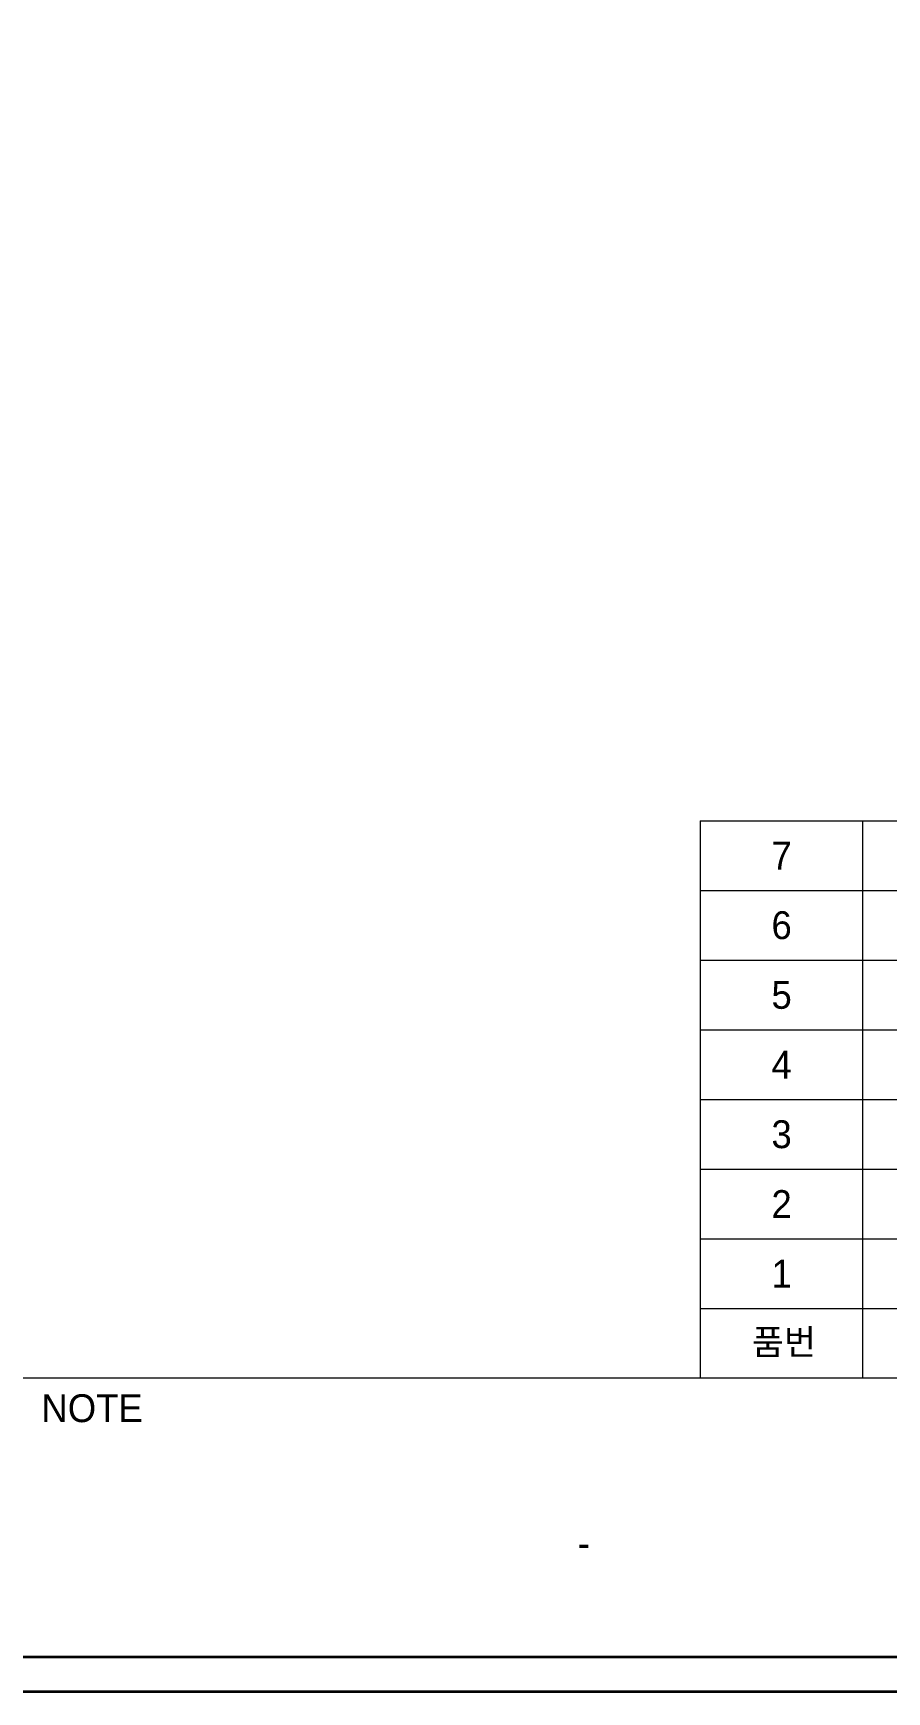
# Model space of a CAD drawing. Header units: millimetres. Extents: x -5505 to 394412, y -8522 to 584759.
# Drawn here: x 295889 to 299565, y 435550 to 442691 of the extents above; entities that cross this region are included whole.
import ezdxf

# ---------------------------------------------------------------- set-up
doc = ezdxf.new("R2010")
doc.units = ezdxf.units.MM
doc.layers.add('2문자(명칭)', color=7, linetype='Continuous', lineweight=20)
doc.layers.add('4윤곽선', color=5, linetype='Continuous', lineweight=70)
doc.styles.add('돋움', font='')
doc.styles.get('돋움').set_extended_font_data('Dotum')

# ---------------------------------------------------------------- blocks, each defined once
blk = doc.blocks.new('C-2 BASE')
at = {"layer": '2문자(명칭)'}
for p, q in [((13050, 3850), (13050, 1450)), ((13050, 3850), (20750, 3850)), ((13750, 1450), (13750, 3850)), ((13050, 3550), (20750, 3550)), ((13050, 3550), (20750, 3550)), ((13050, 3250), (20750, 3250)), ((13050, 2950), (20750, 2950)), ((13050, 2650), (20750, 2650)), ((13050, 2350), (20750, 2350)), ((13050, 2050), (20750, 2050)), ((13050, 1750), (20750, 1750)), ((20750, 1450), (250, 1450))]:
    blk.add_line(p, q, dxfattribs=at)
at = {"layer": '4윤곽선', "lineweight": 35}
blk.add_line((250, 250), (20750, 250), dxfattribs=at)
blk.add_lwpolyline([(20900, 100), (100, 100), (100, 14750), (20900, 14750)], close=True, dxfattribs=at)
at = {"layer": '2문자(명칭)', "style": '돋움'}
for s, height, p in [('품번', 110, (13271.914, 1551.131)), ('NOTE', 120, (10213.218, 1261.174))]:
    blk.add_text(s, height=height, dxfattribs=at).set_placement(p)
at = {"layer": '2문자(명칭)', "char_height": 120, "style": '돋움'}
for s, width, insert, attachment_point in [('7', 683.41597, (13400, 3700), 5), ('6', 683.41597, (13400, 3400), 5), ('5', 683.41597, (13400, 3100), 5), ('{\\fDotum|b0|i0|c129|p50;4}', 683.41597, (13400, 2800), 5), ('{\\fDotum|b0|i0|c129|p50;3}', 683.41597, (13400, 2500), 5), ('{\\fDotum|b0|i0|c129|p50;2}', 683.41597, (13400, 2200), 5), ('{\\fDotum|b0|i0|c129|p50;1}', 683.41597, (13400, 1900), 5), ('\\pi2388.73154;-', 4860.50243, (10133.457, 800), 1)]:
    blk.add_mtext_dynamic_manual_height_columns(s, width=width, gutter_width=12.5, heights=[0], dxfattribs=dict(at, insert=insert, attachment_point=attachment_point))

msp = doc.modelspace()

# ---------------------------------------------------------------- block references
msp.add_blockref('C-2 BASE', (285711.834, 435449.659))

doc.saveas('drawing.dxf')
